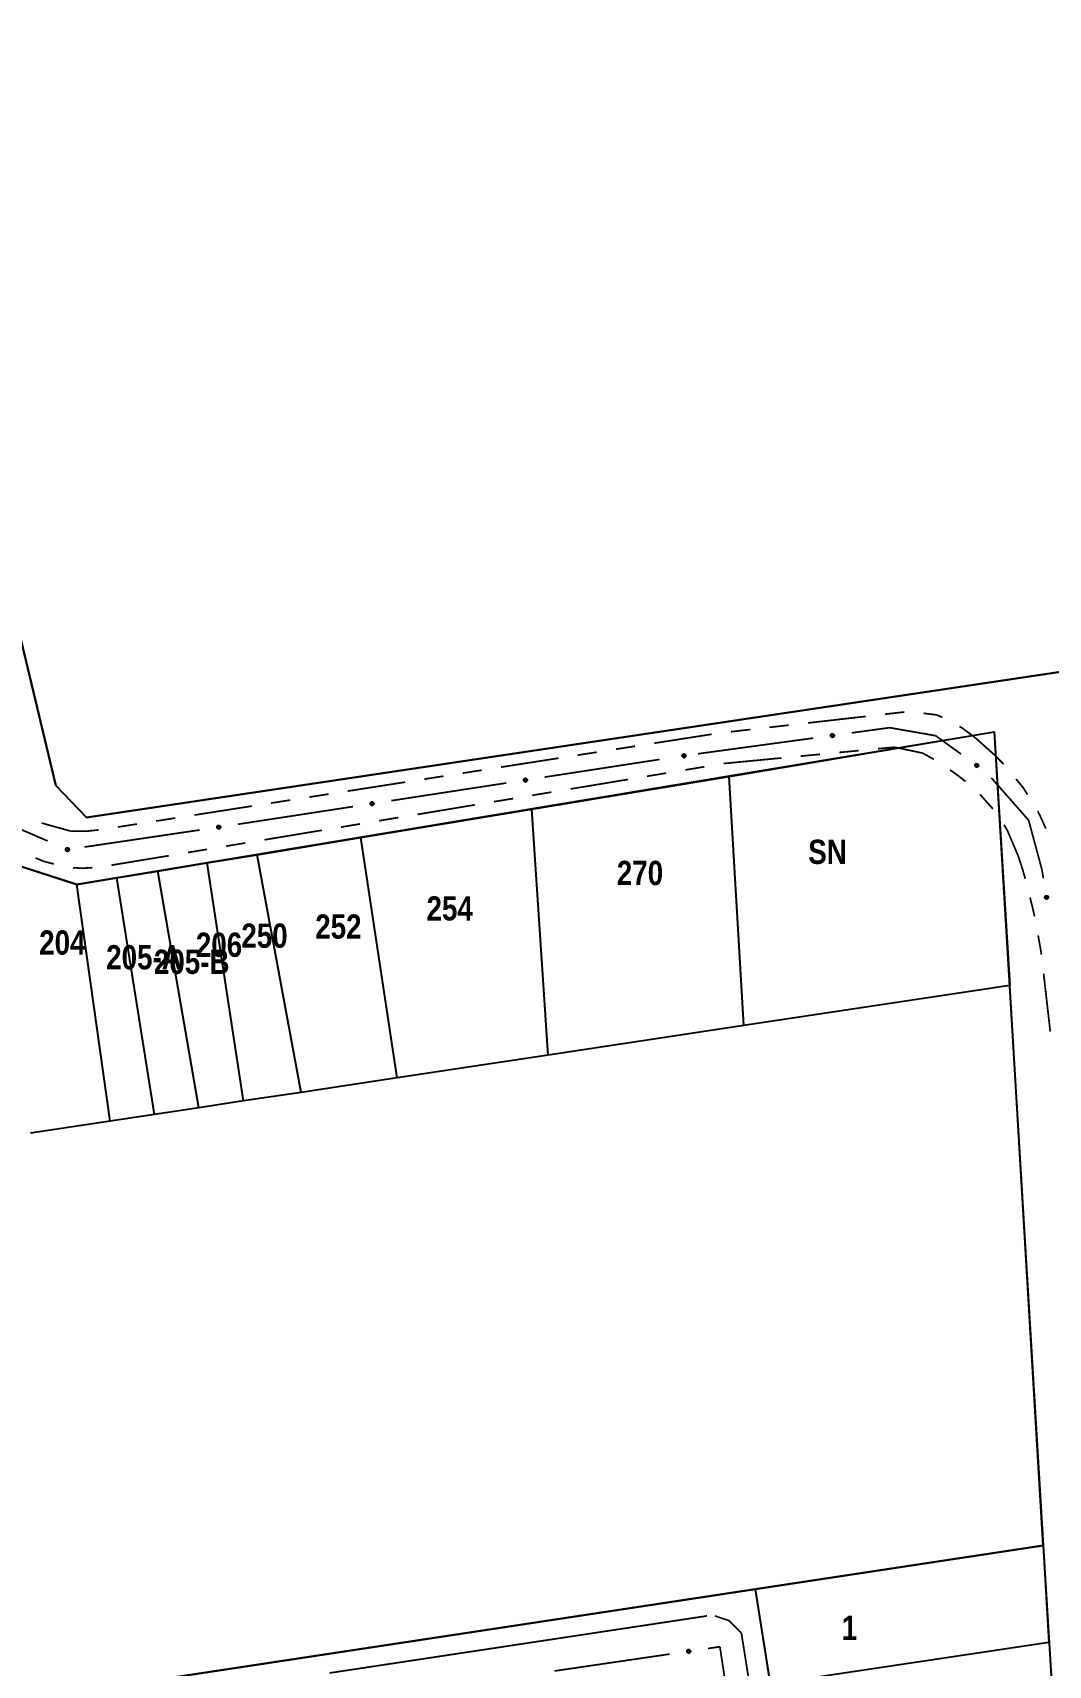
# Model space of a CAD drawing. Extents: x 203591 to 208218, y 4854879 to 4857795.
# Drawn here: x 205247.8 to 205352.6, y 4855415.9 to 4855584.3 of the extents above; entities that cross this region are included whole.
import ezdxf
from ezdxf.enums import TextEntityAlignment as Align

# ---------------------------------------------------------------- set-up
doc = ezdxf.new("R2010")
doc.units = 0
doc.header["$LTSCALE"] = 1.5
doc.header["$MEASUREMENT"] = 0
doc.linetypes.add('PHANTOMX2', pattern=[5, 2.5, -0.5, 0.5, -0.5, 0.5, -0.5])
for name, color, linetype in [('CD-MALHA-LOTES', 40, 'CONTINUOUS'), ('RU-QUADRAS', 210, 'CONTINUOUS'), ('SV-EIXO-RUA-N-PAV', 6, 'CONTINUOUS'), ('SV-EIXO-RUA-PAV', 20, 'CONTINUOUS'), ('SV-RUA-NAO-PAV-S-GUIA-C-GUIA', 7, 'PHANTOMX2'), ('SV-RUA-PAVIM-S-GUIA-C-GUIA', 7, 'CONTINUOUS'), ('Th_NmrPorta', 7, 'CONTINUOUS')]:
    doc.layers.add(name, color=color, linetype=linetype)
doc.styles.get("Standard").update_dxf_attribs({"font": 'swisscbo.ttf'})

msp = doc.modelspace()

# ---------------------------------------------------------------- linework, layer by layer
at = {"layer": 'CD-MALHA-LOTES', "linetype": 'Continuous', "flags": 128}
for points in [[(205206.64, 4855688.61), (205250.22, 4855506.65)], [(205253.36, 4855503.36), (205354.08, 4855518.41)], [(205319.66, 4855507.59), (205346.999355, 4855512.181876)], [(205346.999355, 4855512.181876), (205348.59, 4855486)], [(205250.22, 4855506.65), (205253.36, 4855503.36)], [(205299.29, 4855504.21), (205319.66, 4855507.59)], [(205321.16, 4855481.87), (205319.66, 4855507.59)], [(205281.65, 4855501.28), (205299.29, 4855504.21)], [(205300.99, 4855478.83), (205299.29, 4855504.21)], [(205270.97, 4855499.51), (205281.65, 4855501.28)], [(205285.4, 4855476.48), (205281.65, 4855501.28)], [(205265.83, 4855498.66), (205270.97, 4855499.51)], [(205275.51, 4855474.99), (205270.97, 4855499.51)], [(205243.14, 4855499.43), (205252.37, 4855496.42)], [(205256.51, 4855497.11), (205260.73, 4855497.81)], [(205260.73, 4855497.81), (205265.83, 4855498.66)], [(205264.96, 4855473.4), (205260.73, 4855497.81)], [(205269.58, 4855474.1), (205265.83, 4855498.66)], [(205252.37, 4855496.42), (205256.51, 4855497.11)], [(205255.81, 4855472.02), (205252.37, 4855496.42)], [(205260.38, 4855472.71), (205256.51, 4855497.11)], [(205348.59, 4855486), (205321.16, 4855481.87)], [(205352.03, 4855428.25), (205348.59, 4855486)], [(205321.16, 4855481.87), (205300.99, 4855478.83)], [(205300.99, 4855478.83), (205285.4, 4855476.48)], [(205285.4, 4855476.48), (205275.51, 4855474.99)], [(205275.51, 4855474.99), (205269.58, 4855474.1)], [(205260.38, 4855472.71), (205255.81, 4855472.02)], [(205264.96, 4855473.4), (205260.38, 4855472.71)], [(205269.58, 4855474.1), (205264.96, 4855473.4)], [(205255.81, 4855472.02), (205247.61, 4855470.78)], [(205322.37, 4855423.75), (205352.03, 4855428.25)], [(205352.03, 4855428.25), (205352.64, 4855418.28)], [(204822.09, 4855347.88), (205322.37, 4855423.75)], [(205323.91, 4855413.96), (205322.37, 4855423.75)], [(205323.91, 4855413.96), (205352.64, 4855418.28)]]:
    msp.add_lwpolyline(points, dxfattribs=at)
at = {"layer": 'RU-QUADRAS', "color": 6, "linetype": 'Continuous'}
msp.add_lwpolyline([(205616.29, 4855406.97, -0.0088435536), (205551.38, 4855440.72), (205486.3, 4855477.5), (205409.57, 4855523.2), (205354.08, 4855518.41), (205253.36, 4855503.36), (205250.22, 4855506.65), (205206.64, 4855688.61), (205604.26, 4856057.69)], format="xyb", dxfattribs=at)
for points in [[(204547.36, 4855385.95), (204551.4, 4855388.58), (204548.94, 4855392.1), (204550, 4855394.9), (204635.49, 4855407.78), (204656.53, 4855410.63), (204661.68, 4855380.31), (204664.85, 4855380.81), (204659.82, 4855411.13), (204753.86, 4855425.28), (204831.71, 4855435.78), (205243.14, 4855499.43), (205252.37, 4855496.45), (205347, 4855512.18), (205352.03, 4855428.25), (204822.09, 4855347.88), (204821.1, 4855353.14), (204655.72, 4855327.94), (204655.01, 4855331.08), (204597.05, 4855320.81), (204560.71, 4855374.54), (204557.02, 4855371.9)], [(205322.37, 4855423.75), (205352.03, 4855428.25), (205357.58, 4855338.12), (205336.35, 4855334.88)]]:
    msp.add_lwpolyline(points, close=True, dxfattribs=at)
at = {"layer": 'SV-EIXO-RUA-N-PAV', "const_width": 0.18, "flags": 128}
for points in [[(205316.435997, 4855509.916841), (205328.326333, 4855511.53545)], [(205332.289779, 4855512.074987), (205335.262363, 4855512.479639)], [(205335.262363, 4855512.479639), (205336.22, 4855512.61)], [(205336.22, 4855512.61), (205340.193079, 4855511.914292)], [(205340.193079, 4855511.914292), (205340.96, 4855511.78)], [(205340.96, 4855511.78), (205343.567618, 4855509.888489)], [(205300.618239, 4855507.510139), (205312.478846, 4855509.333875)], [(205284.804097, 4855505.078491), (205296.664704, 4855506.902227)], [(205346.701841, 4855507.425864), (205350.007406, 4855503.674432)], [(205268.989955, 4855502.646843), (205280.850562, 4855504.470579)], [(205242.34, 4855503.95), (205249.364196, 4855500.921929)], [(205350.007406, 4855503.674432), (205350.54, 4855503.07)], [(205350.54, 4855503.07), (205351.89253, 4855498.05478)], [(205253.163101, 4855500.299446), (205265.03381, 4855502.056226)], [(205351.89253, 4855498.05478), (205351.91, 4855497.99)], [(205351.91, 4855497.99), (205352.062802, 4855497.069693)]]:
    msp.add_lwpolyline(points, dxfattribs=at)
at = {"layer": 'SV-EIXO-RUA-N-PAV', "flags": 128}
for points in [[(205330.15084, 4855511.894913), (205330.179889, 4855511.934261), (205330.2129, 4855511.962138), (205330.247125, 4855511.977465), (205330.280901, 4855511.983122), (205330.316107, 4855511.985018), (205330.352024, 4855511.979099), (205330.390432, 4855511.963699), (205330.430107, 4855511.934837), (205330.456443, 4855511.899143), (205330.473264, 4855511.866392), (205330.481191, 4855511.831513), (205330.48246, 4855511.797281), (205330.475077, 4855511.760176), (205330.459091, 4855511.721406), (205330.429103, 4855511.682212), (205330.396552, 4855511.655104), (205330.363059, 4855511.641149), (205330.327943, 4855511.633401), (205330.291977, 4855511.631897), (205330.256754, 4855511.63791), (205330.217747, 4855511.654077), (205330.179456, 4855511.684187), (205330.152048, 4855511.716344), (205330.137626, 4855511.749633), (205330.130777, 4855511.784377), (205330.128446, 4855511.819665), (205330.132893, 4855511.856017), (205330.15084, 4855511.894913)], [(205314.832784, 4855509.809694), (205314.861832, 4855509.849042), (205314.894844, 4855509.87692), (205314.929069, 4855509.892246), (205314.962845, 4855509.897904), (205314.998051, 4855509.8998), (205315.033968, 4855509.89388), (205315.072376, 4855509.87848), (205315.112051, 4855509.849618), (205315.138387, 4855509.813924), (205315.155208, 4855509.781173), (205315.163135, 4855509.746294), (205315.164404, 4855509.712062), (205315.157021, 4855509.674957), (205315.141035, 4855509.636187), (205315.111047, 4855509.596994), (205315.078496, 4855509.569885), (205315.045003, 4855509.55593), (205315.009887, 4855509.548183), (205314.973921, 4855509.546678), (205314.938698, 4855509.552692), (205314.899691, 4855509.568858), (205314.8614, 4855509.598968), (205314.833992, 4855509.631125), (205314.81957, 4855509.664414), (205314.812721, 4855509.699158), (205314.81039, 4855509.734446), (205314.814837, 4855509.770798), (205314.832784, 4855509.809694)], [(205345.134879, 4855508.887623), (205345.183066, 4855508.895994), (205345.226192, 4855508.893335), (205345.261523, 4855508.880765), (205345.289847, 4855508.861516), (205345.316607, 4855508.83856), (205345.338479, 4855508.809463), (205345.355602, 4855508.771791), (205345.364339, 4855508.723512), (205345.358712, 4855508.679513), (205345.348241, 4855508.644216), (205345.32987, 4855508.613525), (205345.307134, 4855508.587903), (205345.276158, 4855508.566183), (205345.237812, 4855508.549203), (205345.189053, 4855508.541593), (205345.146792, 4855508.544489), (205345.112937, 4855508.557545), (205345.0822, 4855508.576209), (205345.055161, 4855508.599973), (205345.033855, 4855508.628659), (205345.016829, 4855508.667299), (205345.009955, 4855508.715523), (205345.012363, 4855508.757707), (205345.02494, 4855508.791736), (205345.043997, 4855508.821583), (205345.066695, 4855508.848703), (205345.095029, 4855508.871907), (205345.134879, 4855508.887623)], [(205298.48273, 4855507.293149), (205298.511094, 4855507.332992), (205298.543619, 4855507.361436), (205298.577575, 4855507.377351), (205298.611248, 4855507.383591), (205298.646416, 4855507.386095), (205298.682429, 4855507.380797), (205298.721098, 4855507.366062), (205298.761266, 4855507.33789), (205298.788214, 4855507.302656), (205298.805598, 4855507.270201), (205298.814126, 4855507.235464), (205298.815986, 4855507.201259), (205298.809246, 4855507.164032), (205298.793931, 4855507.124991), (205298.764625, 4855507.085286), (205298.732547, 4855507.057619), (205298.699299, 4855507.043088), (205298.664323, 4855507.034735), (205298.628388, 4855507.032609), (205298.593067, 4855507.038014), (205298.553786, 4855507.053504), (205298.51498, 4855507.082948), (205298.487021, 4855507.114627), (205298.472026, 4855507.147662), (205298.464578, 4855507.182282), (205298.461638, 4855507.217525), (205298.465457, 4855507.253948), (205298.48273, 4855507.293149)], [(205282.668588, 4855504.861501), (205282.696952, 4855504.901344), (205282.729477, 4855504.929788), (205282.763433, 4855504.945703), (205282.797106, 4855504.951943), (205282.832274, 4855504.954447), (205282.868287, 4855504.949149), (205282.906956, 4855504.934414), (205282.947124, 4855504.906242), (205282.974072, 4855504.871008), (205282.991456, 4855504.838553), (205282.999984, 4855504.803816), (205283.001844, 4855504.769611), (205282.995104, 4855504.732384), (205282.979789, 4855504.693343), (205282.950483, 4855504.653638), (205282.918405, 4855504.625971), (205282.885157, 4855504.61144), (205282.850181, 4855504.603087), (205282.814246, 4855504.600961), (205282.778925, 4855504.606366), (205282.739644, 4855504.621856), (205282.700838, 4855504.6513), (205282.672879, 4855504.682979), (205282.657884, 4855504.716014), (205282.650436, 4855504.750634), (205282.647496, 4855504.785877), (205282.651315, 4855504.8223), (205282.668588, 4855504.861501)], [(205266.854013, 4855502.436883), (205266.882602, 4855502.476566), (205266.915287, 4855502.504825), (205266.949332, 4855502.520549), (205266.983039, 4855502.526599), (205267.018221, 4855502.528904), (205267.054204, 4855502.523403), (205267.092789, 4855502.50845), (205267.132797, 4855502.480052), (205267.159546, 4855502.444666), (205267.176747, 4855502.412114), (205267.185079, 4855502.377329), (205267.186746, 4855502.343114), (205267.179795, 4855502.305926), (205267.164261, 4855502.266972), (205267.134731, 4855502.227433), (205267.102498, 4855502.199948), (205267.069168, 4855502.185604), (205267.034145, 4855502.177449), (205266.998199, 4855502.175526), (205266.962909, 4855502.18113), (205266.923716, 4855502.196841), (205266.885077, 4855502.226504), (205266.857297, 4855502.25834), (205266.842489, 4855502.291459), (205266.835237, 4855502.326121), (205266.832495, 4855502.361379), (205266.836519, 4855502.397781), (205266.854013, 4855502.436883)], [(205251.251752, 4855500.12786), (205251.28034, 4855500.167543), (205251.313025, 4855500.195802), (205251.34707, 4855500.211526), (205251.380778, 4855500.217576), (205251.415959, 4855500.219881), (205251.451942, 4855500.21438), (205251.490527, 4855500.199427), (205251.530536, 4855500.171029), (205251.557284, 4855500.135643), (205251.574485, 4855500.103091), (205251.582818, 4855500.068306), (205251.584484, 4855500.034091), (205251.577534, 4855499.996903), (205251.561999, 4855499.957949), (205251.53247, 4855499.91841), (205251.500236, 4855499.890925), (205251.466907, 4855499.876581), (205251.431883, 4855499.868426), (205251.395938, 4855499.866503), (205251.360647, 4855499.872106), (205251.321455, 4855499.887818), (205251.282816, 4855499.917481), (205251.255036, 4855499.949317), (205251.240228, 4855499.982436), (205251.232975, 4855500.017098), (205251.230234, 4855500.052356), (205251.234258, 4855500.088758), (205251.251752, 4855500.12786)], [(205352.475446, 4855495.256473), (205352.515626, 4855495.228588), (205352.544457, 4855495.196406), (205352.560777, 4855495.162643), (205352.56742, 4855495.129047), (205352.570344, 4855495.093912), (205352.565477, 4855495.057837), (205352.551206, 4855495.018995), (205352.523516, 4855494.978493), (205352.488608, 4855494.951125), (205352.456363, 4855494.933354), (205352.42173, 4855494.924411), (205352.38755, 4855494.922142), (205352.350245, 4855494.928436), (205352.311024, 4855494.943283), (205352.270971, 4855494.972112), (205352.242923, 4855495.003856), (205352.227994, 4855495.036928), (205352.219224, 4855495.071802), (205352.216668, 4855495.107709), (205352.22165, 4855495.143092), (205352.236669, 4855495.182555), (205352.265647, 4855495.22171), (205352.296989, 4855495.250047), (205352.329842, 4855495.265436), (205352.364371, 4855495.273297), (205352.399575, 4855495.276659), (205352.436042, 4855495.273276), (205352.475446, 4855495.256473)]]:
    msp.add_lwpolyline(points, close=True, dxfattribs=at)
for points in [[(205330.128446, 4855511.819665), (205330.456443, 4855511.899143)], [(205330.130777, 4855511.784377), (205330.473264, 4855511.866392)], [(205330.132893, 4855511.856017), (205330.430107, 4855511.934837)], [(205330.133216, 4855511.803617), (205330.459684, 4855511.883863)], [(205330.135375, 4855511.838339), (205330.438674, 4855511.916808)], [(205330.136834, 4855511.766928), (205330.475838, 4855511.846126)], [(205330.137626, 4855511.749633), (205330.481191, 4855511.831513)], [(205330.142942, 4855511.873796), (205330.407031, 4855511.946928)], [(205330.148379, 4855511.732694), (205330.478903, 4855511.813493)], [(205330.15084, 4855511.894913), (205330.390432, 4855511.963699)], [(205330.152048, 4855511.716344), (205330.48246, 4855511.797281)], [(205330.167534, 4855511.915703), (205330.363957, 4855511.969984)], [(205330.168037, 4855511.699566), (205330.474224, 4855511.777051)], [(205330.179456, 4855511.684187), (205330.475077, 4855511.760176)], [(205330.179889, 4855511.934261), (205330.352024, 4855511.979099)], [(205330.198638, 4855511.950234), (205330.325427, 4855511.979887)], [(205330.2022, 4855511.671166), (205330.464137, 4855511.739873)], [(205330.2129, 4855511.962138), (205330.316107, 4855511.985018)], [(205330.217747, 4855511.654077), (205330.459091, 4855511.721406)], [(205330.242386, 4855511.649094), (205330.436473, 4855511.700303)], [(205330.256754, 4855511.63791), (205330.429103, 4855511.682212)], [(205330.27858, 4855511.636119), (205330.406537, 4855511.667308)], [(205330.291977, 4855511.631897), (205330.396552, 4855511.655104)], [(205314.81039, 4855509.734446), (205315.138387, 4855509.813924)], [(205314.812721, 4855509.699158), (205315.155208, 4855509.781173)], [(205314.814837, 4855509.770798), (205315.112051, 4855509.849618)], [(205314.81516, 4855509.718398), (205315.141628, 4855509.798645)], [(205314.817319, 4855509.75312), (205315.120618, 4855509.831589)], [(205314.818778, 4855509.681709), (205315.157782, 4855509.760907)], [(205314.81957, 4855509.664414), (205315.163135, 4855509.746294)], [(205314.824886, 4855509.788578), (205315.088975, 4855509.86171)], [(205314.830323, 4855509.647476), (205315.160847, 4855509.728274)], [(205314.832784, 4855509.809694), (205315.072376, 4855509.87848)], [(205314.833992, 4855509.631125), (205315.164404, 4855509.712062)], [(205314.849478, 4855509.830484), (205315.045901, 4855509.884765)], [(205314.849981, 4855509.614347), (205315.156168, 4855509.691832)], [(205314.8614, 4855509.598968), (205315.157021, 4855509.674957)], [(205314.861832, 4855509.849042), (205315.033968, 4855509.89388)], [(205314.880582, 4855509.865015), (205315.007371, 4855509.894668)], [(205314.884143, 4855509.585947), (205315.146081, 4855509.654654)], [(205314.894844, 4855509.87692), (205314.998051, 4855509.8998)], [(205314.899691, 4855509.568858), (205315.141035, 4855509.636187)], [(205314.92433, 4855509.563875), (205315.118417, 4855509.615084)], [(205314.938698, 4855509.552692), (205315.111047, 4855509.596994)], [(205314.960524, 4855509.5509), (205315.08848, 4855509.582089)], [(205314.973921, 4855509.546678), (205315.078496, 4855509.569885)], [(205345.009955, 4855508.715523), (205345.276158, 4855508.566183)], [(205345.012328, 4855508.73453), (205345.287202, 4855508.578971)], [(205345.012363, 4855508.757707), (205345.307134, 4855508.587903)], [(205345.016829, 4855508.667299), (205345.237812, 4855508.549203)], [(205345.017399, 4855508.690395), (205345.25422, 4855508.559066)], [(205345.021009, 4855508.772061), (205345.315765, 4855508.60208)], [(205345.02494, 4855508.791736), (205345.32987, 4855508.613525)], [(205345.031197, 4855508.646671), (205345.20688, 4855508.549577)], [(205345.033855, 4855508.628659), (205345.189053, 4855508.541593)], [(205345.036318, 4855508.804785), (205345.336098, 4855508.627788)], [(205345.043997, 4855508.821583), (205345.348241, 4855508.644216)], [(205345.048394, 4855508.612282), (205345.162442, 4855508.546412)], [(205345.055161, 4855508.599973), (205345.146792, 4855508.544489)], [(205345.059055, 4855508.833806), (205345.350497, 4855508.666229)], [(205345.066695, 4855508.848703), (205345.358712, 4855508.679513)], [(205345.084608, 4855508.857413), (205345.358074, 4855508.704561)], [(205345.095029, 4855508.871907), (205345.364339, 4855508.723512)], [(205345.114579, 4855508.877816), (205345.356013, 4855508.748198)], [(205345.134879, 4855508.887623), (205345.355602, 4855508.771791)], [(205345.161312, 4855508.891116), (205345.340807, 4855508.794629)], [(205345.183066, 4855508.895994), (205345.338479, 4855508.809463)], [(205345.207656, 4855508.894585), (205345.319798, 4855508.828411)], [(205345.226192, 4855508.893335), (205345.316607, 4855508.83856)], [(205298.461638, 4855507.217525), (205298.788214, 4855507.302656)], [(205298.464578, 4855507.182282), (205298.805598, 4855507.270201)], [(205298.465457, 4855507.253948), (205298.761266, 4855507.33789)], [(205298.466685, 4855507.201562), (205298.791718, 4855507.287435)], [(205298.468244, 4855507.236316), (205298.770142, 4855507.320012)], [(205298.470936, 4855507.16494), (205298.808521, 4855507.249982)], [(205298.472026, 4855507.147662), (205298.814126, 4855507.235464)], [(205298.475198, 4855507.271899), (205298.737984, 4855507.349581)], [(205298.48273, 4855507.293149), (205298.721098, 4855507.366062)], [(205298.483071, 4855507.130912), (205298.81215, 4855507.217407)], [(205298.487021, 4855507.114627), (205298.815986, 4855507.201259)], [(205298.499062, 4855507.314224), (205298.694518, 4855507.371889)], [(205298.503298, 4855507.098128), (205298.808101, 4855507.18089)], [(205298.511094, 4855507.332992), (205298.682429, 4855507.380797)], [(205298.51498, 4855507.082948), (205298.809246, 4855507.164032)], [(205298.529565, 4855507.349287), (205298.655823, 4855507.381125)], [(205298.537946, 4855507.070322), (205298.798657, 4855507.143543)], [(205298.543619, 4855507.361436), (205298.646416, 4855507.386095)], [(205298.553786, 4855507.053504), (205298.793931, 4855507.124991)], [(205298.578508, 4855507.048947), (205298.771681, 4855507.103501)], [(205298.593067, 4855507.038014), (205298.764625, 4855507.085286)], [(205298.61492, 4855507.036599), (205298.742319, 4855507.069994)], [(205298.628388, 4855507.032609), (205298.732547, 4855507.057619)], [(205282.647496, 4855504.785877), (205282.974072, 4855504.871008)], [(205282.650436, 4855504.750634), (205282.991456, 4855504.838553)], [(205282.651315, 4855504.8223), (205282.947124, 4855504.906242)], [(205282.652543, 4855504.769914), (205282.977576, 4855504.855787)], [(205282.654102, 4855504.804668), (205282.956, 4855504.888364)], [(205282.656794, 4855504.733292), (205282.994379, 4855504.818334)], [(205282.657884, 4855504.716014), (205282.999984, 4855504.803816)], [(205282.661056, 4855504.840251), (205282.923842, 4855504.917933)], [(205282.668588, 4855504.861501), (205282.906956, 4855504.934414)], [(205282.668929, 4855504.699264), (205282.998008, 4855504.785759)], [(205282.672879, 4855504.682979), (205283.001844, 4855504.769611)], [(205282.68492, 4855504.882576), (205282.880376, 4855504.940241)], [(205282.689156, 4855504.66648), (205282.993959, 4855504.749242)], [(205282.696952, 4855504.901344), (205282.868287, 4855504.949149)], [(205282.700838, 4855504.6513), (205282.995104, 4855504.732384)], [(205282.715423, 4855504.917639), (205282.841681, 4855504.949477)], [(205282.723804, 4855504.638674), (205282.984515, 4855504.711895)], [(205282.729477, 4855504.929788), (205282.832274, 4855504.954447)], [(205282.739644, 4855504.621856), (205282.979789, 4855504.693343)], [(205282.764366, 4855504.617299), (205282.957539, 4855504.671853)], [(205282.778925, 4855504.606366), (205282.950483, 4855504.653638)], [(205282.800778, 4855504.604951), (205282.928177, 4855504.638346)], [(205282.814246, 4855504.600961), (205282.918405, 4855504.625971)], [(205266.832495, 4855502.361379), (205267.159546, 4855502.444666)], [(205266.835237, 4855502.326121), (205267.176747, 4855502.412114)], [(205266.836519, 4855502.397781), (205267.132797, 4855502.480052)], [(205266.837452, 4855502.345388), (205267.162964, 4855502.429426)], [(205266.839207, 4855502.380133), (205267.141573, 4855502.462124)], [(205266.841496, 4855502.308743), (205267.179556, 4855502.391879)], [(205266.842489, 4855502.291459), (205267.185079, 4855502.377329)], [(205266.846361, 4855502.415676), (205267.109582, 4855502.491874)], [(205266.853439, 4855502.274647), (205267.183001, 4855502.359284)], [(205266.854013, 4855502.436883), (205267.092789, 4855502.50845)], [(205266.857297, 4855502.25834), (205267.186746, 4855502.343114)], [(205266.870464, 4855502.457866), (205267.066242, 4855502.514427)], [(205266.873481, 4855502.241749), (205267.178746, 4855502.32279)], [(205266.882602, 4855502.476566), (205267.054204, 4855502.523403)], [(205266.885077, 4855502.226504), (205267.179795, 4855502.305926)], [(205266.901165, 4855502.492756), (205267.0276, 4855502.523882)], [(205266.907971, 4855502.213748), (205267.169092, 4855502.285497)], [(205266.915287, 4855502.504825), (205267.018221, 4855502.528904)], [(205266.923716, 4855502.196841), (205267.164261, 4855502.266972)], [(205266.948412, 4855502.192145), (205267.14189, 4855502.245608)], [(205266.962909, 4855502.18113), (205267.134731, 4855502.227433)], [(205266.984754, 4855502.179592), (205267.112339, 4855502.212267)], [(205266.998199, 4855502.175526), (205267.102498, 4855502.199948)], [(205251.230234, 4855500.052356), (205251.557284, 4855500.135643)], [(205251.232975, 4855500.017098), (205251.574485, 4855500.103091)], [(205251.234258, 4855500.088758), (205251.530536, 4855500.171029)], [(205251.235191, 4855500.036365), (205251.560703, 4855500.120403)], [(205251.236946, 4855500.071109), (205251.539311, 4855500.153101)], [(205251.239234, 4855499.99972), (205251.577295, 4855500.082856)], [(205251.240228, 4855499.982436), (205251.582818, 4855500.068306)], [(205251.2441, 4855500.106653), (205251.507321, 4855500.182851)], [(205251.251177, 4855499.965624), (205251.580739, 4855500.05026)], [(205251.251752, 4855500.12786), (205251.490527, 4855500.199427)], [(205251.255036, 4855499.949317), (205251.584484, 4855500.034091)], [(205251.268203, 4855500.148843), (205251.463981, 4855500.205404)], [(205251.271219, 4855499.932726), (205251.576484, 4855500.013767)], [(205251.28034, 4855500.167543), (205251.451942, 4855500.21438)], [(205251.282816, 4855499.917481), (205251.577534, 4855499.996903)], [(205251.298903, 4855500.183733), (205251.425338, 4855500.214859)], [(205251.30571, 4855499.904725), (205251.56683, 4855499.976474)], [(205251.313025, 4855500.195802), (205251.415959, 4855500.219881)], [(205251.321455, 4855499.887818), (205251.561999, 4855499.957949)], [(205251.34615, 4855499.883122), (205251.539628, 4855499.936584)], [(205251.360647, 4855499.872106), (205251.53247, 4855499.91841)], [(205251.382493, 4855499.870569), (205251.510078, 4855499.903244)], [(205251.395938, 4855499.866503), (205251.500236, 4855499.890925)], [(205352.216668, 4855495.107709), (205352.242923, 4855495.003856)], [(205352.220497, 4855495.121223), (205352.255413, 4855494.994233)], [(205352.22165, 4855495.143092), (205352.270971, 4855494.972112)], [(205352.232408, 4855495.157781), (205352.289269, 4855494.965274)], [(205352.236669, 4855495.182555), (205352.311024, 4855494.943283)], [(205352.253296, 4855495.198596), (205352.329631, 4855494.938779)], [(205352.265647, 4855495.22171), (205352.350245, 4855494.928436)], [(205352.280685, 4855495.233574), (205352.367088, 4855494.929783)], [(205352.296989, 4855495.250047), (205352.38755, 4855494.922142)], [(205352.313225, 4855495.254192), (205352.403651, 4855494.926171)], [(205352.329842, 4855495.265436), (205352.42173, 4855494.924411)], [(205352.347106, 4855495.266733), (205352.436181, 4855494.930189)], [(205352.364371, 4855495.273297), (205352.456363, 4855494.933354)], [(205352.383674, 4855495.271421), (205352.47343, 4855494.947439)], [(205352.399575, 4855495.276659), (205352.488608, 4855494.951125)], [(205352.418444, 4855495.270278), (205352.505746, 4855494.969403)], [(205352.436042, 4855495.273276), (205352.523516, 4855494.978493)], [(205352.454108, 4855495.263751), (205352.534928, 4855495.001913)], [(205352.475446, 4855495.256473), (205352.551206, 4855495.018995)], [(205352.496715, 4855495.240395), (205352.556715, 4855495.045643)], [(205352.515626, 4855495.228588), (205352.565477, 4855495.057837)], [(205352.53214, 4855495.210313), (205352.565488, 4855495.084446)], [(205352.544457, 4855495.196406), (205352.570344, 4855495.093912)]]:
    msp.add_lwpolyline(points, dxfattribs=at)
at = {"layer": 'SV-EIXO-RUA-PAV', "const_width": 0.18, "flags": 128}
for points in [[(205301.639078, 4855415.298845), (205313.512168, 4855417.039457)], [(205317.469865, 4855417.619661), (205318.459289, 4855417.764712)], [(205318.459289, 4855417.764712), (205318.7, 4855417.8)], [(205318.7, 4855417.8), (205320.319476, 4855407.165892)]]:
    msp.add_lwpolyline(points, dxfattribs=at)
at = {"layer": 'SV-EIXO-RUA-PAV', "flags": 128}
msp.add_lwpolyline([(205315.332888, 4855417.417634), (205315.361531, 4855417.457278), (205315.394254, 4855417.485493), (205315.428321, 4855417.50117), (205315.462036, 4855417.507174), (205315.497221, 4855417.509432), (205315.533197, 4855417.503881), (205315.571761, 4855417.488877), (205315.611731, 4855417.460423), (205315.638431, 4855417.425002), (205315.655588, 4855417.392426), (205315.663873, 4855417.357629), (205315.665493, 4855417.323413), (205315.658492, 4855417.286234), (205315.642904, 4855417.247301), (205315.613321, 4855417.207802), (205315.58105, 4855417.180361), (205315.547701, 4855417.166063), (205315.512666, 4855417.157955), (205315.476718, 4855417.156081), (205315.441435, 4855417.161733), (205315.402264, 4855417.177498), (205315.363666, 4855417.207213), (205315.335929, 4855417.239087), (205315.321166, 4855417.272226), (205315.313961, 4855417.306898), (205315.311267, 4855417.34216), (205315.315341, 4855417.378556), (205315.332888, 4855417.417634)], close=True, dxfattribs=at)
for points in [[(205315.311267, 4855417.34216), (205315.638431, 4855417.425002)], [(205315.313961, 4855417.306898), (205315.655588, 4855417.392426)], [(205315.315341, 4855417.378556), (205315.611731, 4855417.460423)], [(205315.316203, 4855417.326162), (205315.641829, 4855417.409756)], [(205315.318005, 4855417.360904), (205315.620482, 4855417.442484)], [(205315.320196, 4855417.289512), (205315.658369, 4855417.372187)], [(205315.321166, 4855417.272226), (205315.663873, 4855417.357629)], [(205315.325208, 4855417.396438), (205315.588532, 4855417.472277)], [(205315.332093, 4855417.255399), (205315.66177, 4855417.339587)], [(205315.332888, 4855417.417634), (205315.571761, 4855417.488877)], [(205315.335929, 4855417.239087), (205315.665493, 4855417.323413)], [(205315.349368, 4855417.438595), (205315.545223, 4855417.49489)], [(205315.35209, 4855417.222474), (205315.657465, 4855417.303099)], [(205315.361531, 4855417.457278), (205315.533197, 4855417.503881)], [(205315.363666, 4855417.207213), (205315.658492, 4855417.286234)], [(205315.380116, 4855417.473443), (205315.506593, 4855417.504397)], [(205315.386542, 4855417.194426), (205315.64776, 4855417.26582)], [(205315.394254, 4855417.485493), (205315.497221, 4855417.509432)], [(205315.402264, 4855417.177498), (205315.642904, 4855417.247301)], [(205315.426953, 4855417.172768), (205315.620504, 4855417.225967)], [(205315.441435, 4855417.161733), (205315.613321, 4855417.207802)], [(205315.463279, 4855417.160165), (205315.590908, 4855417.192667)], [(205315.476718, 4855417.156081), (205315.58105, 4855417.180361)]]:
    msp.add_lwpolyline(points, dxfattribs=at)
at = {"layer": 'SV-RUA-NAO-PAV-S-GUIA-C-GUIA', "const_width": 0.18, "flags": 128}
for points in [[(205325.800829, 4855512.872122), (205323.81364, 4855512.64612)], [(205333.749588, 4855513.776131), (205327.788019, 4855513.098125)], [(205337.723968, 4855514.228136), (205335.736778, 4855514.002133)], [(205341.050846, 4855513.931113), (205339.709632, 4855514.094108)], [(205341.645751, 4855513.671915), (205341.050846, 4855513.931113)], [(205317.856614, 4855511.934447), (205311.928569, 4855511.008011)], [(205321.82645, 4855512.420118), (205319.83926, 4855512.194116)], [(205343.79406, 4855512.504035), (205343.409226, 4855512.73804)], [(205344.233386, 4855512.173795), (205343.79406, 4855512.504035)], [(205345.077428, 4855511.539333), (205344.233386, 4855512.173795)], [(205345.781428, 4855510.910296), (205345.077428, 4855511.539333)], [(205302.048494, 4855509.463952), (205296.120449, 4855508.537516)], [(205306.000524, 4855510.081575), (205304.024509, 4855509.772764)], [(205309.952554, 4855510.699199), (205307.976539, 4855510.390387)], [(205319.16, 4855508.92), (205325.049895, 4855509.483819)], [(205327.040793, 4855509.674401), (205329.031692, 4855509.864983)], [(205331.022591, 4855510.055565), (205333.01349, 4855510.246147)], [(205335.004389, 4855510.436729), (205335.999839, 4855510.53202)], [(205335.999839, 4855510.53202), (205336.71, 4855510.6)], [(205336.71, 4855510.6), (205338.947245, 4855510.127519)], [(205338.947245, 4855510.127519), (205339.602787, 4855509.989076)], [(205339.602787, 4855509.989076), (205340.766819, 4855509.345704)], [(205347.032002, 4855509.792885), (205345.781428, 4855510.910296)], [(205347.258114, 4855509.562319), (205347.032002, 4855509.792885)], [(205347.958291, 4855508.848349), (205347.258114, 4855509.562319)], [(205294.144434, 4855508.228704), (205292.168419, 4855507.919892)], [(205311.185992, 4855507.595991), (205313.158979, 4855507.923587)], [(205315.131967, 4855508.251183), (205317.104955, 4855508.578779)], [(205319.077943, 4855508.906376), (205319.16, 4855508.92)], [(205342.436313, 4855508.245915), (205342.949786, 4855507.899894)], [(205342.949786, 4855507.899894), (205344.046302, 4855507.06066)], [(205286.240374, 4855506.993457), (205280.312329, 4855506.067021)], [(205290.192404, 4855507.61108), (205288.216389, 4855507.302269)], [(205303.294041, 4855506.285606), (205309.213004, 4855507.268394)], [(205350.017313, 4855506.374997), (205349.243003, 4855507.316513)], [(205350.425662, 4855505.709278), (205350.017313, 4855506.374997)], [(205270.432254, 4855504.522962), (205264.504209, 4855503.596526)], [(205274.384284, 4855505.140586), (205272.408269, 4855504.831774)], [(205278.336314, 4855505.758209), (205276.360299, 4855505.449397)], [(205287.510138, 4855503.664835), (205293.429102, 4855504.647624)], [(205295.402089, 4855504.975221), (205297.375077, 4855505.302817)], [(205299.348065, 4855505.630413), (205301.321053, 4855505.958009)], [(205345.53045, 4855505.724085), (205346.860703, 4855504.230623)], [(205248.831857, 4855502.750194), (205248.757894, 4855502.802351)], [(205249.70755, 4855502.504541), (205248.831857, 4855502.750194)], [(205262.528194, 4855503.287714), (205260.552179, 4855502.978902)], [(205283.564163, 4855503.009643), (205285.537151, 4855503.337239)], [(205351.56, 4855503.86), (205351.471395, 4855504.004449)], [(205351.909049, 4855503.106367), (205351.56, 4855503.86)], [(205352.244019, 4855502.38313), (205351.909049, 4855503.106367)], [(205251.72, 4855501.94), (205249.70755, 4855502.504541)], [(205252.629852, 4855501.934933), (205251.72, 4855501.94)], [(205253.410515, 4855501.93057), (205252.629852, 4855501.934933)], [(205253.628481, 4855501.954944), (205253.410515, 4855501.93057)], [(205254.622287, 4855502.066076), (205253.628481, 4855501.954944)], [(205258.576164, 4855502.670091), (205256.600149, 4855502.361279)], [(205271.726236, 4855501.044065), (205277.6452, 4855502.026854)], [(205279.618187, 4855502.35445), (205281.591175, 4855502.682047)], [(205347.996551, 4855502.592399), (205348.337423, 4855502.039498)], [(205348.337423, 4855502.039498), (205349.254907, 4855499.875493)], [(205352.315755, 4855502.193273), (205352.244019, 4855502.38313)], [(205255.942334, 4855498.423295), (205261.861298, 4855499.406084)], [(205263.834285, 4855499.73368), (205265.807273, 4855500.061277)], [(205267.780261, 4855500.388873), (205269.753249, 4855500.716469)], [(205349.254907, 4855499.875493), (205349.507777, 4855499.279068)], [(205248.112646, 4855499.170666), (205248.953288, 4855498.816589)], [(205248.953288, 4855498.816589), (205250.00836, 4855498.55163)], [(205251.963712, 4855498.165901), (205252.927531, 4855498.109044)], [(205252.927531, 4855498.109044), (205253.960317, 4855498.168663)], [(205349.507777, 4855499.279068), (205349.918655, 4855497.99082)], [(205349.918655, 4855497.99082), (205349.970606, 4855497.827934)], [(205349.970606, 4855497.827934), (205350.191898, 4855497.028985)], [(205350.691143, 4855495.092476), (205350.931468, 4855494.121784)], [(205350.931468, 4855494.121784), (205350.956886, 4855494.019121)], [(205350.956886, 4855494.019121), (205351.150444, 4855493.146083)], [(205351.525187, 4855491.181896), (205351.699847, 4855490.197267)], [(205351.699847, 4855490.197267), (205351.80436, 4855489.608085)], [(205351.80436, 4855489.608085), (205351.85553, 4855489.209738)], [(205352.091323, 4855487.223724), (205352.775136, 4855481.262818)]]:
    msp.add_lwpolyline(points, dxfattribs=at)
at = {"layer": 'SV-RUA-PAVIM-S-GUIA-C-GUIA', "const_width": 0.18, "flags": 128}
for points in [[(205317.37, 4855420.98), (205278.44, 4855415.09)], [(205320.92, 4855419.21), (205319.63, 4855420.5), (205318.166302, 4855420.985274)], [(205322.35, 4855410.15), (205320.92, 4855419.21)]]:
    msp.add_lwpolyline(points, dxfattribs=at)

# ---------------------------------------------------------------- texts
at = {"layer": 'Th_NmrPorta', "color": 1}
for s, p in [('SN', (205327.811178, 4855499.805142)), ('270', (205308.069773, 4855497.625743)), ('254', (205288.440604, 4855493.968451)), ('252', (205276.960604, 4855492.088451)), ('204', (205248.490604, 4855490.448451)), ('206', (205264.650604, 4855490.218451)), ('250', (205269.340604, 4855491.158451)), ('205-A', (205255.400604, 4855488.928451)), ('205-B', (205260.320604, 4855488.458451)), ('1', (205331.265339, 4855419.743917))]:
    msp.add_text(s, height=2.5, dxfattribs=at).set_placement(p, align=Align.MIDDLE_LEFT)

doc.saveas('drawing.dxf')
